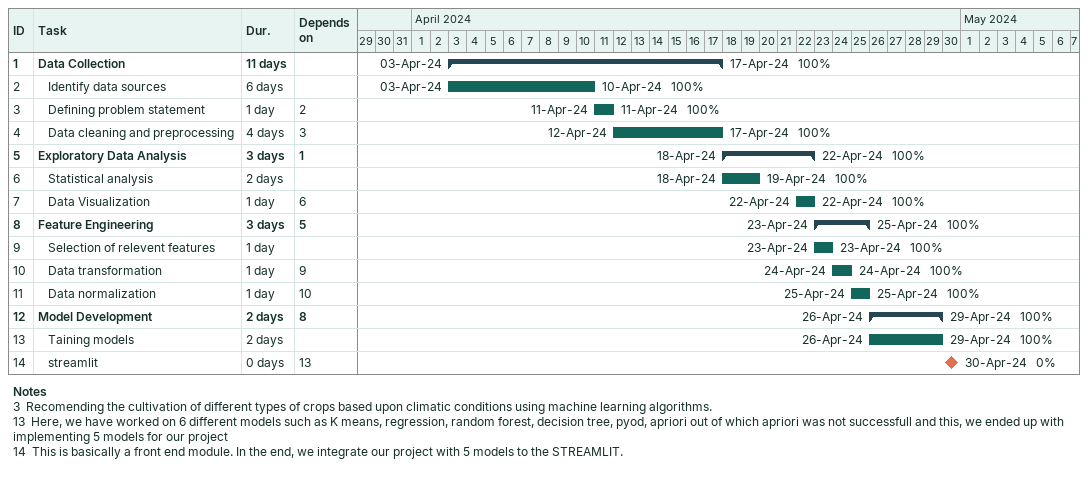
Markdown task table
| ID | Level | Task | Duration | Start | Finish | Predecessors | % complete |
|---|---|---|---|---|---|---|---|
| 1 | 1 | **Data Collection** | 11d | 2024-04-03 | 2024-04-17 |  | 100 |
| 2 | 2 | Identify data sources | 6d | 2024-04-03 | 2024-04-10 |  | 100 |
| 3 | 2 | Defining problem statement | 1d | 2024-04-11 | 2024-04-11 | 2 | 100 |
| 4 | 2 | Data cleaning and preprocessing | 4d | 2024-04-12 | 2024-04-17 | 3 | 100 |
| 5 | 1 | **Exploratory Data Analysis** | 3d | 2024-04-18 | 2024-04-22 | 1 | 100 |
| 6 | 2 | Statistical analysis | 2d | 2024-04-18 | 2024-04-19 |  | 100 |
| 7 | 2 | Data Visualization | 1d | 2024-04-22 | 2024-04-22 | 6 | 100 |
| 8 | 1 | **Feature Engineering** | 3d | 2024-04-23 | 2024-04-25 | 5 | 100 |
| 9 | 2 | Selection of relevent features | 1d | 2024-04-23 | 2024-04-23 |  | 100 |
| 10 | 2 | Data transformation | 1d | 2024-04-24 | 2024-04-24 | 9 | 100 |
| 11 | 2 | Data normalization | 1d | 2024-04-25 | 2024-04-25 | 10 | 100 |
| 12 | 1 | **Model Development** | 2d | 2024-04-26 | 2024-04-29 | 8 | 100 |
| 13 | 2 | Taining models | 2d | 2024-04-26 | 2024-04-29 |  | 100 |
| 14 | 2 | streamlit | 0d | 2024-04-30 | 2024-04-30 | 13 | 0 |

Notes
- 3: Recomending the cultivation of different types of crops based upon climatic conditions using machine learning algorithms.
- 13: Here, we have worked on 6 different models such as K means, regression, random forest, decision tree, pyod, apriori out of which apriori was not successfull and this, we ended up with implementing 5 models for our project
- 14: This is basically a front end module. In the end, we integrate our project with 5 models to the STREAMLIT.
